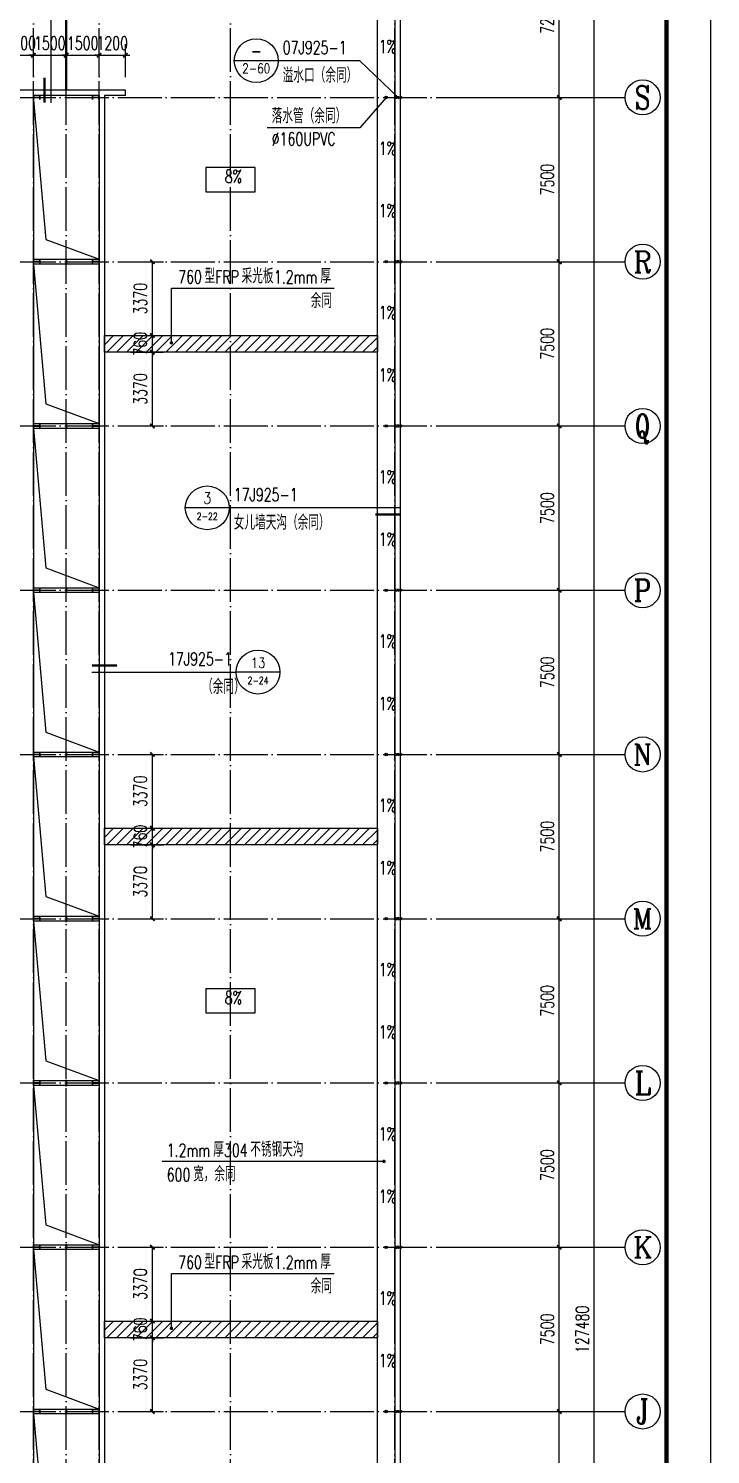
# Model space of a CAD drawing. Extents: x 14095202 to 14511487, y -1430609 to -90420.
# Drawn here: x 14475367 to 14506487, y -707833 to -642722 of the extents above; entities that cross this region are included whole.
import ezdxf
from ezdxf.enums import TextEntityAlignment as Align

# ---------------------------------------------------------------- set-up
doc = ezdxf.new("R2010")
doc.units = 0
doc.header["$LTSCALE"] = 1000
doc.header["$MEASUREMENT"] = 0
doc.linetypes.add('DASH', pattern=[0.35, 0.25, -0.1])
doc.linetypes.add('DOTE', pattern=[2.42, 2, -0.2, 0.02, -0.2])
for name, color, linetype in [('AXIS', 3, 'Continuous'), ('AXIS_TEXT', 7, 'Continuous'), ('COLUMN', 2, 'Continuous'), ('DIM_IDEN', 3, 'Continuous'), ('DIM_LEAD', 3, 'Continuous'), ('DIM_SYMB', 3, 'Continuous'), ('DOTE', 1, 'DOTE'), ('PUB_DIM', 3, 'Continuous'), ('PUB_TEXT', 7, 'Continuous'), ('TK', 4, 'Continuous'), ('WALL-PARAPET', 6, 'Continuous'), ('采光带', 4, 'Continuous'), ('雨水管', 4, 'Continuous')]:
    doc.layers.add(name, color=color, linetype=linetype)
doc.styles.add('_TCH_AXIS', font='COMPLEX', dxfattribs={"bigfont": 'GBCBIG'})
doc.styles.add('_TCH_DIM', font='SIMPLEX', dxfattribs={"bigfont": 'GBCBIG'})
doc.styles.add('_TCH_DIM_T3', font='SIMPLEX', dxfattribs={"width": 0.705882, "bigfont": 'GBCBIG'})
doc.styles.add('_TCH_LABEL', font='COMPLEX', dxfattribs={"bigfont": 'GBCBIG'})
doc.styles.add('COMPLEX', font='COMPLEX')
doc.dimstyles.new('_TCH_ARCH&&200', dxfattribs={"dimtxt": 595, "dimasz": 200, "dimexe": 500, "dimexo": 600, "dimgap": 252.5, "dimtad": 1, "dimdec": 0, "dimzin": 0, "dimdsep": 46, "dimtxsty": '_TCH_DIM_T3', "dimblk": 'ARCHTICK', "dimcen": 0.09, "dimclrt": 7, "dimazin": 2, "dimtfac": 1, "dimtdec": 0, "dimtix": 1, "dimtmove": 2, "dimatfit": 3, "dimfxl": 0, "dimtolj": 1, "dimtzin": 0, "dimarcsym": 0})

# ---------------------------------------------------------------- blocks, each defined once
blk = doc.blocks.new('A$C0FCD69EC')
at = {"layer": 'COLUMN'}
blk.add_hatch(color=256, dxfattribs=at).paths.add_polyline_path([(300, 180), (294, 180), (294, 94), (6, 94), (6, 180), (0, 180), (0, 0), (6, 0), (6, 86), (294, 86), (294, 0), (300, 0)])
blk.add_lwpolyline([(300, 0), (294, 0), (294, 86), (6, 86), (6, 0), (0, 0), (0, 180), (6, 180), (6, 94), (294, 94), (294, 180), (300, 180)], close=True, dxfattribs=at)
blk = doc.blocks.new('A$C22C4548D')
blk.add_line((0, 10), (300, 10))
blk.add_lwpolyline([(30, 20), (270, 20), (270, 0), (30, 0)], close=True)
blk = doc.blocks.new('GeYuanFrame_80008245', base_point=(20.09, 4.53))
at = {"layer": 'TK'}
blk.add_lwpolyline([(20.09, 4.53), (20.09, 598.53), (1071.09, 598.53), (1071.09, 4.53)], close=True, dxfattribs=at)
at = {"layer": 'TK', "const_width": 1}
blk.add_lwpolyline([(45.09, 588.53), (1061.09, 588.53), (1061.09, 14.53), (45.09, 14.53)], close=True, dxfattribs=at)
blk = doc.blocks.new('_AXISO')
blk.add_circle((0, 0), 0.5)
at = {"layer": 'AXIS_TEXT', "style": 'COMPLEX', "width": 1.041667}
blk.add_attdef('A', text='', height=0.56, dxfattribs=at).set_placement((-0.25, -0.28), (0.25, -0.28), align=Align.FIT)
blk = doc.blocks.new('_ArchTick')
at = {"color": 0, "linetype": 'ByBlock', "const_width": 0.4}
blk.add_lwpolyline([(-0.5, -0.5), (0.5, 0.5)], dxfattribs=at)
blk = doc.blocks.new('*D312')
at = {"layer": 'AXIS', "color": 0, "lineweight": -2}
for p, q in [((14495187, -638380), (14501687, -638380)), ((14501187, -765860), (14501187, -638380)), ((14495187, -765860), (14501687, -765860))]:
    blk.add_line(p, q, dxfattribs=at)
at = {"layer": 'Defpoints', "color": 0}
for p in [(14494587, -638380), (14501187, -638380), (14494587, -765860)]:
    blk.add_point(p, dxfattribs=at)
at = {"layer": 'AXIS', "color": 0, "lineweight": -2, "xscale": 200, "yscale": 200, "zscale": 200}
for p, rotation in [((14501187, -638380), 90), ((14501187, -765860), 270)]:
    blk.add_blockref('_ArchTick', p, dxfattribs=dict(at, rotation=rotation))
at = {"layer": 'AXIS', "color": 7, "insert": (14500637, -702120), "char_height": 595, "attachment_point": 5, "rotation": 90, "style": '_TCH_DIM_T3'}
blk.add_mtext('\\A1;127480', dxfattribs=at)
blk = doc.blocks.new('*D321')
at = {"layer": 'AXIS', "color": 0, "lineweight": -2}
for p, q in [((14495187, -705870), (14500087, -705870)), ((14499587, -713370), (14499587, -705870)), ((14495187, -713370), (14500087, -713370))]:
    blk.add_line(p, q, dxfattribs=at)
at = {"layer": 'Defpoints', "color": 0}
for p in [(14494587, -705870), (14499587, -705870), (14494587, -713370)]:
    blk.add_point(p, dxfattribs=at)
at = {"layer": 'AXIS', "color": 0, "lineweight": -2, "xscale": 200, "yscale": 200, "zscale": 200}
for p, rotation in [((14499587, -705870), 90), ((14499587, -713370), 270)]:
    blk.add_blockref('_ArchTick', p, dxfattribs=dict(at, rotation=rotation))
at = {"layer": 'AXIS', "color": 7, "insert": (14499037, -709620), "char_height": 595, "attachment_point": 5, "rotation": 90, "style": '_TCH_DIM_T3'}
blk.add_mtext('\\A1;7500', dxfattribs=at)
blk = doc.blocks.new('*D322')
at = {"layer": 'AXIS', "color": 0, "lineweight": -2}
for p, q in [((14495187, -698370), (14500087, -698370)), ((14499587, -705870), (14499587, -698370)), ((14495187, -705870), (14500087, -705870))]:
    blk.add_line(p, q, dxfattribs=at)
at = {"layer": 'Defpoints', "color": 0}
for p in [(14494587, -698370), (14499587, -698370), (14494587, -705870)]:
    blk.add_point(p, dxfattribs=at)
at = {"layer": 'AXIS', "color": 0, "lineweight": -2, "xscale": 200, "yscale": 200, "zscale": 200}
for p, rotation in [((14499587, -698370), 90), ((14499587, -705870), 270)]:
    blk.add_blockref('_ArchTick', p, dxfattribs=dict(at, rotation=rotation))
at = {"layer": 'AXIS', "color": 7, "insert": (14499037, -702120), "char_height": 595, "attachment_point": 5, "rotation": 90, "style": '_TCH_DIM_T3'}
blk.add_mtext('\\A1;7500', dxfattribs=at)
blk = doc.blocks.new('*D323')
at = {"layer": 'AXIS', "color": 0, "lineweight": -2}
for p, q in [((14495187, -690870), (14500087, -690870)), ((14499587, -698370), (14499587, -690870)), ((14495187, -698370), (14500087, -698370))]:
    blk.add_line(p, q, dxfattribs=at)
at = {"layer": 'Defpoints', "color": 0}
for p in [(14494587, -690870), (14499587, -690870), (14494587, -698370)]:
    blk.add_point(p, dxfattribs=at)
at = {"layer": 'AXIS', "color": 0, "lineweight": -2, "xscale": 200, "yscale": 200, "zscale": 200}
for p, rotation in [((14499587, -690870), 90), ((14499587, -698370), 270)]:
    blk.add_blockref('_ArchTick', p, dxfattribs=dict(at, rotation=rotation))
at = {"layer": 'AXIS', "color": 7, "insert": (14499037, -694620), "char_height": 595, "attachment_point": 5, "rotation": 90, "style": '_TCH_DIM_T3'}
blk.add_mtext('\\A1;7500', dxfattribs=at)
blk = doc.blocks.new('*D324')
at = {"layer": 'AXIS', "color": 0, "lineweight": -2}
for p, q in [((14495187, -683370), (14500087, -683370)), ((14499587, -690870), (14499587, -683370)), ((14495187, -690870), (14500087, -690870))]:
    blk.add_line(p, q, dxfattribs=at)
at = {"layer": 'Defpoints', "color": 0}
for p in [(14494587, -683370), (14499587, -683370), (14494587, -690870)]:
    blk.add_point(p, dxfattribs=at)
at = {"layer": 'AXIS', "color": 0, "lineweight": -2, "xscale": 200, "yscale": 200, "zscale": 200}
for p, rotation in [((14499587, -683370), 90), ((14499587, -690870), 270)]:
    blk.add_blockref('_ArchTick', p, dxfattribs=dict(at, rotation=rotation))
at = {"layer": 'AXIS', "color": 7, "insert": (14499037, -687120), "char_height": 595, "attachment_point": 5, "rotation": 90, "style": '_TCH_DIM_T3'}
blk.add_mtext('\\A1;7500', dxfattribs=at)
blk = doc.blocks.new('*D325')
at = {"layer": 'AXIS', "color": 0, "lineweight": -2}
for p, q in [((14495187, -675870), (14500087, -675870)), ((14499587, -683370), (14499587, -675870)), ((14495187, -683370), (14500087, -683370))]:
    blk.add_line(p, q, dxfattribs=at)
at = {"layer": 'Defpoints', "color": 0}
for p in [(14494587, -675870), (14499587, -675870), (14494587, -683370)]:
    blk.add_point(p, dxfattribs=at)
at = {"layer": 'AXIS', "color": 0, "lineweight": -2, "xscale": 200, "yscale": 200, "zscale": 200}
for p, rotation in [((14499587, -675870), 90), ((14499587, -683370), 270)]:
    blk.add_blockref('_ArchTick', p, dxfattribs=dict(at, rotation=rotation))
at = {"layer": 'AXIS', "color": 7, "insert": (14499037, -679620), "char_height": 595, "attachment_point": 5, "rotation": 90, "style": '_TCH_DIM_T3'}
blk.add_mtext('\\A1;7500', dxfattribs=at)
blk = doc.blocks.new('*D326')
at = {"layer": 'AXIS', "color": 0, "lineweight": -2}
for p, q in [((14495187, -668370), (14500087, -668370)), ((14499587, -675870), (14499587, -668370)), ((14495187, -675870), (14500087, -675870))]:
    blk.add_line(p, q, dxfattribs=at)
at = {"layer": 'Defpoints', "color": 0}
for p in [(14494587, -668370), (14499587, -668370), (14494587, -675870)]:
    blk.add_point(p, dxfattribs=at)
at = {"layer": 'AXIS', "color": 0, "lineweight": -2, "xscale": 200, "yscale": 200, "zscale": 200}
for p, rotation in [((14499587, -668370), 90), ((14499587, -675870), 270)]:
    blk.add_blockref('_ArchTick', p, dxfattribs=dict(at, rotation=rotation))
at = {"layer": 'AXIS', "color": 7, "insert": (14499037, -672120), "char_height": 595, "attachment_point": 5, "rotation": 90, "style": '_TCH_DIM_T3'}
blk.add_mtext('\\A1;7500', dxfattribs=at)
blk = doc.blocks.new('*D327')
at = {"layer": 'AXIS', "color": 0, "lineweight": -2}
for p, q in [((14495187, -660870), (14500087, -660870)), ((14499587, -668370), (14499587, -660870)), ((14495187, -668370), (14500087, -668370))]:
    blk.add_line(p, q, dxfattribs=at)
at = {"layer": 'Defpoints', "color": 0}
for p in [(14494587, -660870), (14499587, -660870), (14494587, -668370)]:
    blk.add_point(p, dxfattribs=at)
at = {"layer": 'AXIS', "color": 0, "lineweight": -2, "xscale": 200, "yscale": 200, "zscale": 200}
for p, rotation in [((14499587, -660870), 90), ((14499587, -668370), 270)]:
    blk.add_blockref('_ArchTick', p, dxfattribs=dict(at, rotation=rotation))
at = {"layer": 'AXIS', "color": 7, "insert": (14499037, -664620), "char_height": 595, "attachment_point": 5, "rotation": 90, "style": '_TCH_DIM_T3'}
blk.add_mtext('\\A1;7500', dxfattribs=at)
blk = doc.blocks.new('*D328')
at = {"layer": 'AXIS', "color": 0, "lineweight": -2}
for p, q in [((14495187, -653370), (14500087, -653370)), ((14499587, -660870), (14499587, -653370)), ((14495187, -660870), (14500087, -660870))]:
    blk.add_line(p, q, dxfattribs=at)
at = {"layer": 'Defpoints', "color": 0}
for p in [(14494587, -653370), (14499587, -653370), (14494587, -660870)]:
    blk.add_point(p, dxfattribs=at)
at = {"layer": 'AXIS', "color": 0, "lineweight": -2, "xscale": 200, "yscale": 200, "zscale": 200}
for p, rotation in [((14499587, -653370), 90), ((14499587, -660870), 270)]:
    blk.add_blockref('_ArchTick', p, dxfattribs=dict(at, rotation=rotation))
at = {"layer": 'AXIS', "color": 7, "insert": (14499037, -657120), "char_height": 595, "attachment_point": 5, "rotation": 90, "style": '_TCH_DIM_T3'}
blk.add_mtext('\\A1;7500', dxfattribs=at)
blk = doc.blocks.new('*D329')
at = {"layer": 'AXIS', "color": 0, "lineweight": -2}
for p, q in [((14495187, -645870), (14500087, -645870)), ((14499587, -653370), (14499587, -645870)), ((14495187, -653370), (14500087, -653370))]:
    blk.add_line(p, q, dxfattribs=at)
at = {"layer": 'Defpoints', "color": 0}
for p in [(14494587, -645870), (14499587, -645870), (14494587, -653370)]:
    blk.add_point(p, dxfattribs=at)
at = {"layer": 'AXIS', "color": 0, "lineweight": -2, "xscale": 200, "yscale": 200, "zscale": 200}
for p, rotation in [((14499587, -645870), 90), ((14499587, -653370), 270)]:
    blk.add_blockref('_ArchTick', p, dxfattribs=dict(at, rotation=rotation))
at = {"layer": 'AXIS', "color": 7, "insert": (14499037, -649620), "char_height": 595, "attachment_point": 5, "rotation": 90, "style": '_TCH_DIM_T3'}
blk.add_mtext('\\A1;7500', dxfattribs=at)
blk = doc.blocks.new('*D330')
at = {"layer": 'AXIS', "color": 0, "lineweight": -2}
for p, q in [((14495187, -638620), (14500087, -638620)), ((14499587, -645870), (14499587, -638620)), ((14495187, -645870), (14500087, -645870))]:
    blk.add_line(p, q, dxfattribs=at)
at = {"layer": 'Defpoints', "color": 0}
for p in [(14494587, -638620), (14499587, -638620), (14494587, -645870)]:
    blk.add_point(p, dxfattribs=at)
at = {"layer": 'AXIS', "color": 0, "lineweight": -2, "xscale": 200, "yscale": 200, "zscale": 200}
for p, rotation in [((14499587, -638620), 90), ((14499587, -645870), 270)]:
    blk.add_blockref('_ArchTick', p, dxfattribs=dict(at, rotation=rotation))
at = {"layer": 'AXIS', "color": 7, "insert": (14499037, -642245), "char_height": 595, "attachment_point": 5, "rotation": 90, "style": '_TCH_DIM_T3'}
blk.add_mtext('\\A1;7250', dxfattribs=at)
blk = doc.blocks.new('*D633')
at = {"layer": 'Defpoints', "color": 0}
for p in [(14475587, -643940), (14474387, -645540), (14475587, -645540)]:
    blk.add_point(p, dxfattribs=at)
at = {"layer": 'PUB_DIM', "color": 0, "lineweight": -2}
for p, q in [((14474387, -643940), (14474187, -643940)), ((14474387, -644940), (14474387, -643440)), ((14474387, -643940), (14475587, -643940)), ((14475587, -644940), (14475587, -643440)), ((14475587, -643940), (14475787, -643940))]:
    blk.add_line(p, q, dxfattribs=at)
at = {"layer": 'PUB_DIM', "color": 0, "lineweight": -2, "xscale": 200, "yscale": 200, "zscale": 200}
blk.add_blockref('_ArchTick', (14474387, -643940), dxfattribs=at)
at = {"layer": 'PUB_DIM', "color": 0, "lineweight": -2, "xscale": 200, "yscale": 200, "zscale": 200, "rotation": 180}
blk.add_blockref('_ArchTick', (14475587, -643940), dxfattribs=at)
at = {"layer": 'PUB_DIM', "color": 7, "insert": (14474987, -643390), "char_height": 595, "attachment_point": 5, "style": '_TCH_DIM_T3'}
blk.add_mtext('\\A1;1200', dxfattribs=at)
blk = doc.blocks.new('*D634')
at = {"layer": 'Defpoints', "color": 0}
for p in [(14477087, -643940), (14475587, -645540), (14477087, -645540)]:
    blk.add_point(p, dxfattribs=at)
at = {"layer": 'PUB_DIM', "color": 0, "lineweight": -2}
for p, q in [((14475587, -643940), (14475387, -643940)), ((14475587, -644940), (14475587, -643440)), ((14475587, -643940), (14477087, -643940)), ((14477087, -644940), (14477087, -643440)), ((14477087, -643940), (14477287, -643940))]:
    blk.add_line(p, q, dxfattribs=at)
at = {"layer": 'PUB_DIM', "color": 0, "lineweight": -2, "xscale": 200, "yscale": 200, "zscale": 200}
blk.add_blockref('_ArchTick', (14475587, -643940), dxfattribs=at)
at = {"layer": 'PUB_DIM', "color": 0, "lineweight": -2, "xscale": 200, "yscale": 200, "zscale": 200, "rotation": 180}
blk.add_blockref('_ArchTick', (14477087, -643940), dxfattribs=at)
at = {"layer": 'PUB_DIM', "color": 7, "insert": (14476337, -643390), "char_height": 595, "attachment_point": 5, "style": '_TCH_DIM_T3'}
blk.add_mtext('\\A1;1500', dxfattribs=at)
blk = doc.blocks.new('*D635')
at = {"layer": 'Defpoints', "color": 0}
for p in [(14478587, -643940), (14477087, -645540), (14478587, -645540)]:
    blk.add_point(p, dxfattribs=at)
at = {"layer": 'PUB_DIM', "color": 0, "lineweight": -2}
for p, q in [((14477087, -643940), (14476887, -643940)), ((14477087, -644940), (14477087, -643440)), ((14477087, -643940), (14478587, -643940)), ((14478587, -644940), (14478587, -643440)), ((14478587, -643940), (14478787, -643940))]:
    blk.add_line(p, q, dxfattribs=at)
at = {"layer": 'PUB_DIM', "color": 0, "lineweight": -2, "xscale": 200, "yscale": 200, "zscale": 200}
blk.add_blockref('_ArchTick', (14477087, -643940), dxfattribs=at)
at = {"layer": 'PUB_DIM', "color": 0, "lineweight": -2, "xscale": 200, "yscale": 200, "zscale": 200, "rotation": 180}
blk.add_blockref('_ArchTick', (14478587, -643940), dxfattribs=at)
at = {"layer": 'PUB_DIM', "color": 7, "insert": (14477837, -643390), "char_height": 595, "attachment_point": 5, "style": '_TCH_DIM_T3'}
blk.add_mtext('\\A1;1500', dxfattribs=at)
blk = doc.blocks.new('*D636')
at = {"layer": 'Defpoints', "color": 0}
for p in [(14479787, -643940), (14478587, -645540), (14479787, -645540)]:
    blk.add_point(p, dxfattribs=at)
at = {"layer": 'PUB_DIM', "color": 0, "lineweight": -2}
for p, q in [((14478587, -643940), (14478387, -643940)), ((14478587, -644940), (14478587, -643440)), ((14478587, -643940), (14479787, -643940)), ((14479787, -644940), (14479787, -643440)), ((14479787, -643940), (14479987, -643940))]:
    blk.add_line(p, q, dxfattribs=at)
at = {"layer": 'PUB_DIM', "color": 0, "lineweight": -2, "xscale": 200, "yscale": 200, "zscale": 200}
blk.add_blockref('_ArchTick', (14478587, -643940), dxfattribs=at)
at = {"layer": 'PUB_DIM', "color": 0, "lineweight": -2, "xscale": 200, "yscale": 200, "zscale": 200, "rotation": 180}
blk.add_blockref('_ArchTick', (14479787, -643940), dxfattribs=at)
at = {"layer": 'PUB_DIM', "color": 7, "insert": (14479187, -643390), "char_height": 595, "attachment_point": 5, "style": '_TCH_DIM_T3'}
blk.add_mtext('\\A1;1200', dxfattribs=at)
blk = doc.blocks.new('*D1050')
at = {"layer": 'Defpoints', "color": 0}
for p in [(14479419, -698370), (14481019, -698370), (14479419, -701740)]:
    blk.add_point(p, dxfattribs=at)
at = {"layer": 'PUB_DIM', "color": 0, "lineweight": -2}
for p, q in [((14480019, -698370), (14481519, -698370)), ((14481019, -701740), (14481019, -698370)), ((14480019, -701740), (14481519, -701740))]:
    blk.add_line(p, q, dxfattribs=at)
at = {"layer": 'PUB_DIM', "color": 0, "lineweight": -2, "xscale": 200, "yscale": 200, "zscale": 200}
for p, rotation in [((14481019, -698370), 90), ((14481019, -701740), 270)]:
    blk.add_blockref('_ArchTick', p, dxfattribs=dict(at, rotation=rotation))
at = {"layer": 'PUB_DIM', "color": 7, "insert": (14480469, -700055), "char_height": 595, "attachment_point": 5, "rotation": 90, "style": '_TCH_DIM_T3'}
blk.add_mtext('\\A1;3370', dxfattribs=at)
blk = doc.blocks.new('*D1051')
at = {"layer": 'Defpoints', "color": 0}
for p in [(14479419, -701740), (14481019, -701740), (14479419, -702500)]:
    blk.add_point(p, dxfattribs=at)
at = {"layer": 'PUB_DIM', "color": 0, "lineweight": -2}
for p, q in [((14480019, -701740), (14481519, -701740)), ((14481019, -701740), (14481019, -701540)), ((14481019, -702500), (14481019, -701740)), ((14480019, -702500), (14481519, -702500)), ((14481019, -702500), (14481019, -702700))]:
    blk.add_line(p, q, dxfattribs=at)
at = {"layer": 'PUB_DIM', "color": 0, "lineweight": -2, "xscale": 200, "yscale": 200, "zscale": 200}
for p, rotation in [((14481019, -701740), 270), ((14481019, -702500), 90)]:
    blk.add_blockref('_ArchTick', p, dxfattribs=dict(at, rotation=rotation))
at = {"layer": 'PUB_DIM', "color": 7, "insert": (14480469, -702120), "char_height": 595, "attachment_point": 5, "rotation": 90, "style": '_TCH_DIM_T3'}
blk.add_mtext('\\A1;760', dxfattribs=at)
blk = doc.blocks.new('*D1052')
at = {"layer": 'Defpoints', "color": 0}
for p in [(14479419, -702500), (14481019, -702500), (14479419, -705870)]:
    blk.add_point(p, dxfattribs=at)
at = {"layer": 'PUB_DIM', "color": 0, "lineweight": -2}
for p, q in [((14480019, -702500), (14481519, -702500)), ((14481019, -705870), (14481019, -702500)), ((14480019, -705870), (14481519, -705870))]:
    blk.add_line(p, q, dxfattribs=at)
at = {"layer": 'PUB_DIM', "color": 0, "lineweight": -2, "xscale": 200, "yscale": 200, "zscale": 200}
for p, rotation in [((14481019, -702500), 90), ((14481019, -705870), 270)]:
    blk.add_blockref('_ArchTick', p, dxfattribs=dict(at, rotation=rotation))
at = {"layer": 'PUB_DIM', "color": 7, "insert": (14480469, -704185), "char_height": 595, "attachment_point": 5, "rotation": 90, "style": '_TCH_DIM_T3'}
blk.add_mtext('\\A1;3370', dxfattribs=at)
blk = doc.blocks.new('*D1053')
at = {"layer": 'Defpoints', "color": 0}
for p in [(14479419, -675870), (14481019, -675870), (14479419, -679240)]:
    blk.add_point(p, dxfattribs=at)
at = {"layer": 'PUB_DIM', "color": 0, "lineweight": -2}
for p, q in [((14480019, -675870), (14481519, -675870)), ((14481019, -679240), (14481019, -675870)), ((14480019, -679240), (14481519, -679240))]:
    blk.add_line(p, q, dxfattribs=at)
at = {"layer": 'PUB_DIM', "color": 0, "lineweight": -2, "xscale": 200, "yscale": 200, "zscale": 200}
for p, rotation in [((14481019, -675870), 90), ((14481019, -679240), 270)]:
    blk.add_blockref('_ArchTick', p, dxfattribs=dict(at, rotation=rotation))
at = {"layer": 'PUB_DIM', "color": 7, "insert": (14480469, -677555), "char_height": 595, "attachment_point": 5, "rotation": 90, "style": '_TCH_DIM_T3'}
blk.add_mtext('\\A1;3370', dxfattribs=at)
blk = doc.blocks.new('*D1054')
at = {"layer": 'Defpoints', "color": 0}
for p in [(14479419, -679240), (14481019, -679240), (14479419, -680000)]:
    blk.add_point(p, dxfattribs=at)
at = {"layer": 'PUB_DIM', "color": 0, "lineweight": -2}
for p, q in [((14481019, -679240), (14481019, -679040)), ((14480019, -679240), (14481519, -679240)), ((14481019, -680000), (14481019, -679240)), ((14480019, -680000), (14481519, -680000)), ((14481019, -680000), (14481019, -680200))]:
    blk.add_line(p, q, dxfattribs=at)
at = {"layer": 'PUB_DIM', "color": 0, "lineweight": -2, "xscale": 200, "yscale": 200, "zscale": 200}
for p, rotation in [((14481019, -679240), 270), ((14481019, -680000), 90)]:
    blk.add_blockref('_ArchTick', p, dxfattribs=dict(at, rotation=rotation))
at = {"layer": 'PUB_DIM', "color": 7, "insert": (14480469, -679620), "char_height": 595, "attachment_point": 5, "rotation": 90, "style": '_TCH_DIM_T3'}
blk.add_mtext('\\A1;760', dxfattribs=at)
blk = doc.blocks.new('*D1055')
at = {"layer": 'Defpoints', "color": 0}
for p in [(14479419, -680000), (14481019, -680000), (14479419, -683370)]:
    blk.add_point(p, dxfattribs=at)
at = {"layer": 'PUB_DIM', "color": 0, "lineweight": -2}
for p, q in [((14480019, -680000), (14481519, -680000)), ((14481019, -683370), (14481019, -680000)), ((14480019, -683370), (14481519, -683370))]:
    blk.add_line(p, q, dxfattribs=at)
at = {"layer": 'PUB_DIM', "color": 0, "lineweight": -2, "xscale": 200, "yscale": 200, "zscale": 200}
for p, rotation in [((14481019, -680000), 90), ((14481019, -683370), 270)]:
    blk.add_blockref('_ArchTick', p, dxfattribs=dict(at, rotation=rotation))
at = {"layer": 'PUB_DIM', "color": 7, "insert": (14480469, -681685), "char_height": 595, "attachment_point": 5, "rotation": 90, "style": '_TCH_DIM_T3'}
blk.add_mtext('\\A1;3370', dxfattribs=at)
blk = doc.blocks.new('*D1056')
at = {"layer": 'Defpoints', "color": 0}
for p in [(14479419, -653370), (14481019, -653370), (14479419, -656740)]:
    blk.add_point(p, dxfattribs=at)
at = {"layer": 'PUB_DIM', "color": 0, "lineweight": -2}
for p, q in [((14480019, -653370), (14481519, -653370)), ((14481019, -656740), (14481019, -653370)), ((14480019, -656740), (14481519, -656740))]:
    blk.add_line(p, q, dxfattribs=at)
at = {"layer": 'PUB_DIM', "color": 0, "lineweight": -2, "xscale": 200, "yscale": 200, "zscale": 200}
for p, rotation in [((14481019, -653370), 90), ((14481019, -656740), 270)]:
    blk.add_blockref('_ArchTick', p, dxfattribs=dict(at, rotation=rotation))
at = {"layer": 'PUB_DIM', "color": 7, "insert": (14480469, -655055), "char_height": 595, "attachment_point": 5, "rotation": 90, "style": '_TCH_DIM_T3'}
blk.add_mtext('\\A1;3370', dxfattribs=at)
blk = doc.blocks.new('*D1057')
at = {"layer": 'Defpoints', "color": 0}
for p in [(14479419, -656740), (14481019, -656740), (14479419, -657500)]:
    blk.add_point(p, dxfattribs=at)
at = {"layer": 'PUB_DIM', "color": 0, "lineweight": -2}
for p, q in [((14480019, -656740), (14481519, -656740)), ((14481019, -656740), (14481019, -656540)), ((14481019, -657500), (14481019, -656740)), ((14480019, -657500), (14481519, -657500)), ((14481019, -657500), (14481019, -657700))]:
    blk.add_line(p, q, dxfattribs=at)
at = {"layer": 'PUB_DIM', "color": 0, "lineweight": -2, "xscale": 200, "yscale": 200, "zscale": 200}
for p, rotation in [((14481019, -656740), 270), ((14481019, -657500), 90)]:
    blk.add_blockref('_ArchTick', p, dxfattribs=dict(at, rotation=rotation))
at = {"layer": 'PUB_DIM', "color": 7, "insert": (14480469, -657120), "char_height": 595, "attachment_point": 5, "rotation": 90, "style": '_TCH_DIM_T3'}
blk.add_mtext('\\A1;760', dxfattribs=at)
blk = doc.blocks.new('*D1058')
at = {"layer": 'Defpoints', "color": 0}
for p in [(14479419, -657500), (14481019, -657500), (14479419, -660870)]:
    blk.add_point(p, dxfattribs=at)
at = {"layer": 'PUB_DIM', "color": 0, "lineweight": -2}
for p, q in [((14480019, -657500), (14481519, -657500)), ((14481019, -660870), (14481019, -657500)), ((14480019, -660870), (14481519, -660870))]:
    blk.add_line(p, q, dxfattribs=at)
at = {"layer": 'PUB_DIM', "color": 0, "lineweight": -2, "xscale": 200, "yscale": 200, "zscale": 200}
for p, rotation in [((14481019, -657500), 90), ((14481019, -660870), 270)]:
    blk.add_blockref('_ArchTick', p, dxfattribs=dict(at, rotation=rotation))
at = {"layer": 'PUB_DIM', "color": 7, "insert": (14480469, -659185), "char_height": 595, "attachment_point": 5, "rotation": 90, "style": '_TCH_DIM_T3'}
blk.add_mtext('\\A1;3370', dxfattribs=at)

msp = doc.modelspace()

# ---------------------------------------------------------------- hatches: boundary and pattern name
at = {"layer": '采光带'}
h = msp.add_hatch(dxfattribs=at)
h.set_pattern_fill('ANSI31', color=250, scale=200, angle=-90, style=0)
h.set_pattern_definition([(225, (14258291.43, 8389478.5), (-224.506403, 224.506403), [])])
h.paths.add_polyline_path([(14491286.9, -657500.3), (14478826.9, -657500.3), (14478826.9, -656740.3), (14491286.9, -656740.3)])
h = msp.add_hatch(dxfattribs=at)
h.set_pattern_fill('ANSI31', color=250, scale=200, angle=-90, style=0)
h.set_pattern_definition([(225, (14258291.43, 8366978.5), (-224.506403, 224.506403), [])])
h.paths.add_polyline_path([(14491286.9, -680000.3), (14478826.9, -680000.3), (14478826.9, -679240.3), (14491286.9, -679240.3)])
h = msp.add_hatch(dxfattribs=at)
h.set_pattern_fill('ANSI31', color=250, scale=200, angle=-90, style=0)
h.set_pattern_definition([(225, (14258291.43, 8344478.5), (-224.506403, 224.506403), [])])
h.paths.add_polyline_path([(14491286.9, -702500.3), (14478826.9, -702500.3), (14478826.9, -701740.3), (14491286.9, -701740.3)])

# ---------------------------------------------------------------- linework, layer by layer
at = {"ltscale": 0.5}
msp.add_line((14491286.9, -765620.3), (14491286.9, -638620.3), dxfattribs=at)
for points in [[(14401846.9, -638380.3), (14492326.9, -638380.3), (14492326.9, -765860.3), (14401846.9, -765860.3)], [(14402086.9, -638620.3), (14492086.9, -638620.3), (14492086.9, -765620.3), (14402086.9, -765620.3)], [(14485715.4, -650174.3), (14485715.4, -649066.4), (14483458.3, -649066.4), (14483458.3, -650174.3)], [(14478586.9, -653480.3), (14475586.9, -653480.3), (14475586.9, -653260.3), (14478586.9, -653260.3)], [(14478586.9, -660980.3), (14475586.9, -660980.3), (14475586.9, -660760.3), (14478586.9, -660760.3)], [(14478586.9, -668480.3), (14475586.9, -668480.3), (14475586.9, -668260.3), (14478586.9, -668260.3)], [(14478586.9, -675980.3), (14475586.9, -675980.3), (14475586.9, -675760.3), (14478586.9, -675760.3)], [(14478586.9, -683480.3), (14475586.9, -683480.3), (14475586.9, -683260.3), (14478586.9, -683260.3)], [(14485715.4, -687674.3), (14485715.4, -686566.4), (14483458.3, -686566.4), (14483458.3, -687674.3)], [(14478586.9, -690980.3), (14475586.9, -690980.3), (14475586.9, -690760.3), (14478586.9, -690760.3)], [(14478586.9, -698480.3), (14475586.9, -698480.3), (14475586.9, -698260.3), (14478586.9, -698260.3)], [(14478586.9, -705980.3), (14475586.9, -705980.3), (14475586.9, -705760.3), (14478586.9, -705760.3)]]:
    msp.add_lwpolyline(points, close=True)
at = {"ltscale": 0.5, "const_width": 100}
msp.add_lwpolyline([(14477086.9, -645540.3), (14477086.9, -638620.3)], dxfattribs=at)
at = {"linetype": 'DASH', "ltscale": 0.3}
for points in [[(14492086.9, -645920.3), (14492086.9, -645820.3), (14492386.9, -645820.3), (14492386.9, -645920.3)], [(14492086.9, -653420.3), (14492086.9, -653320.3), (14492386.9, -653320.3), (14492386.9, -653420.3)], [(14492086.9, -660920.3), (14492086.9, -660820.3), (14492386.9, -660820.3), (14492386.9, -660920.3)], [(14492086.9, -668420.3), (14492086.9, -668320.3), (14492386.9, -668320.3), (14492386.9, -668420.3)], [(14492086.9, -675920.3), (14492086.9, -675820.3), (14492386.9, -675820.3), (14492386.9, -675920.3)], [(14492086.9, -683420.3), (14492086.9, -683320.3), (14492386.9, -683320.3), (14492386.9, -683420.3)], [(14492086.9, -690920.3), (14492086.9, -690820.3), (14492386.9, -690820.3), (14492386.9, -690920.3)], [(14492086.9, -698420.3), (14492086.9, -698320.3), (14492386.9, -698320.3), (14492386.9, -698420.3)], [(14492086.9, -705920.3), (14492086.9, -705820.3), (14492386.9, -705820.3), (14492386.9, -705920.3)]]:
    msp.add_lwpolyline(points, close=True, dxfattribs=at)
for points in [[(14475586.9, -645980.3), (14476157.5, -652354.4), (14478586.9, -653260.3)], [(14475586.9, -653480.3), (14476157.5, -659854.4), (14478586.9, -660760.3)], [(14475586.9, -660980.3), (14476157.5, -667354.4), (14478586.9, -668260.3)], [(14475586.9, -668480.3), (14476157.5, -674854.4), (14478586.9, -675760.3)], [(14475586.9, -675980.3), (14476157.5, -682354.4), (14478586.9, -683260.3)], [(14475586.9, -683480.3), (14476157.5, -689854.4), (14478586.9, -690760.3)], [(14475586.9, -690980.3), (14476157.5, -697354.4), (14478586.9, -698260.3)], [(14475586.9, -698480.3), (14476157.5, -704854.4), (14478586.9, -705760.3)], [(14475586.9, -705980.3), (14476157.5, -712354.4), (14478586.9, -713260.3)]]:
    msp.add_lwpolyline(points)
at = {"layer": 'AXIS'}
for p, q in [((14494586.9, -645870.3), (14502586.9, -645870.3)), ((14494586.9, -653370.3), (14502586.9, -653370.3)), ((14494586.9, -660870.3), (14502586.9, -660870.3)), ((14494586.9, -668370.3), (14502586.9, -668370.3)), ((14494586.9, -675870.3), (14502586.9, -675870.3)), ((14494586.9, -683370.3), (14502586.9, -683370.3)), ((14494586.9, -690870.3), (14502586.9, -690870.3)), ((14494586.9, -698370.3), (14502586.9, -698370.3)), ((14494586.9, -705870.3), (14502586.9, -705870.3))]:
    msp.add_line(p, q, dxfattribs=at)
at = {"layer": 'DIM_IDEN'}
for p, q in [((14476395.1, -646110.3), (14476395.1, -641429.4)), ((14484522.3, -664608.6), (14482522.3, -664608.6)), ((14488776.9, -664608.6), (14484522.3, -664608.6)), ((14492326.9, -664608.6), (14488776.9, -664608.6)), ((14478256.9, -672108.6), (14480586.9, -672108.6)), ((14480586.9, -672108.6), (14484841.4, -672108.6)), ((14486841.4, -672108.6), (14484841.4, -672108.6))]:
    msp.add_line(p, q, dxfattribs=at)
at = {"layer": 'DIM_IDEN', "color": 0}
for p, q in [((14486757, -644191.4), (14484757, -644191.4)), ((14490486.9, -644191.4), (14486757, -644191.4)), ((14492236.9, -645870.3), (14490486.9, -644191.4))]:
    msp.add_line(p, q, dxfattribs=at)
at = {"layer": 'DIM_IDEN', "const_width": 100}
for points in [[(14476095.1, -646110.3), (14476095.1, -644970.3)], [(14492326.9, -664908.6), (14491186.9, -664908.6)], [(14478256.9, -671808.6), (14479396.9, -671808.6)]]:
    msp.add_lwpolyline(points, dxfattribs=at)
at = {"layer": 'DIM_IDEN', "color": 0}
for centre, radius in [((14485757, -644191.4), 1000), ((14492236.9, -645870.3), 0)]:
    msp.add_circle(centre, radius, dxfattribs=at)
at = {"layer": 'DIM_IDEN'}
for centre in [(14483522.3, -664608.6), (14485841.4, -672108.6)]:
    msp.add_circle(centre, 1000, dxfattribs=at)
at = {"layer": 'DIM_LEAD', "color": 0}
for p, q in [((14491686.9, -645870.3), (14490486.9, -647256.7)), ((14490486.9, -647256.7), (14486254, -647256.7))]:
    msp.add_line(p, q, dxfattribs=at)
at = {"layer": 'DIM_LEAD'}
for p, q in [((14481886.9, -657070.3), (14481886.9, -654570.3)), ((14481886.9, -654570.3), (14489310.3, -654570.3)), ((14488886.9, -694448.6), (14481463.4, -694448.6)), ((14491586.9, -694448.6), (14488886.9, -694448.6)), ((14481886.9, -702070.3), (14481886.9, -699570.3)), ((14481886.9, -699570.3), (14489310.3, -699570.3))]:
    msp.add_line(p, q, dxfattribs=at)
at = {"layer": 'DIM_LEAD', "const_width": 80}
for points in [[(14481886.9, -657110.3, 1), (14481886.9, -657030.3, 1)], [(14491626.9, -694448.6, 1), (14491546.9, -694448.6, 1)], [(14481886.9, -702110.3, 1), (14481886.9, -702030.3, 1)]]:
    msp.add_lwpolyline(points, format="xyb", close=True, dxfattribs=at)
at = {"layer": 'DIM_SYMB'}
for points in [[(14491686.9, -644052.8, 0, 0, 0), (14491686.9, -644967.7, 160, 0, 0), (14491686.9, -645567.7, 0, 0, 0)], [(14491686.9, -647687.9, 0, 0, 0), (14491686.9, -646773, 160, 0, 0), (14491686.9, -646173, 0, 0, 0)], [(14491686.9, -651552.8, 0, 0, 0), (14491686.9, -652467.7, 160, 0, 0), (14491686.9, -653067.7, 0, 0, 0)], [(14491686.9, -655187.9, 0, 0, 0), (14491686.9, -654273, 160, 0, 0), (14491686.9, -653673, 0, 0, 0)], [(14491686.9, -659052.8, 0, 0, 0), (14491686.9, -659967.7, 160, 0, 0), (14491686.9, -660567.7, 0, 0, 0)], [(14491686.9, -662687.9, 0, 0, 0), (14491686.9, -661773, 160, 0, 0), (14491686.9, -661173, 0, 0, 0)], [(14491686.9, -666552.8, 0, 0, 0), (14491686.9, -667467.7, 160, 0, 0), (14491686.9, -668067.7, 0, 0, 0)], [(14491686.9, -670187.9, 0, 0, 0), (14491686.9, -669273, 160, 0, 0), (14491686.9, -668673, 0, 0, 0)], [(14491686.9, -674052.8, 0, 0, 0), (14491686.9, -674967.7, 160, 0, 0), (14491686.9, -675567.7, 0, 0, 0)], [(14491686.9, -677687.9, 0, 0, 0), (14491686.9, -676773, 160, 0, 0), (14491686.9, -676173, 0, 0, 0)], [(14491686.9, -681552.8, 0, 0, 0), (14491686.9, -682467.7, 160, 0, 0), (14491686.9, -683067.7, 0, 0, 0)], [(14491686.9, -685187.9, 0, 0, 0), (14491686.9, -684273, 160, 0, 0), (14491686.9, -683673, 0, 0, 0)], [(14491686.9, -689052.8, 0, 0, 0), (14491686.9, -689967.7, 160, 0, 0), (14491686.9, -690567.7, 0, 0, 0)], [(14491686.9, -692687.9, 0, 0, 0), (14491686.9, -691773, 160, 0, 0), (14491686.9, -691173, 0, 0, 0)], [(14491686.9, -696552.8, 0, 0, 0), (14491686.9, -697467.7, 160, 0, 0), (14491686.9, -698067.7, 0, 0, 0)], [(14491686.9, -700187.9, 0, 0, 0), (14491686.9, -699273, 160, 0, 0), (14491686.9, -698673, 0, 0, 0)], [(14491686.9, -704052.8, 0, 0, 0), (14491686.9, -704967.7, 160, 0, 0), (14491686.9, -705567.7, 0, 0, 0)], [(14491686.9, -707687.9, 0, 0, 0), (14491686.9, -706773, 160, 0, 0), (14491686.9, -706173, 0, 0, 0)]]:
    msp.add_lwpolyline(points, format="xyseb", dxfattribs=at)
at = {"layer": 'DOTE'}
for p, q in [((14475586.9, -768120.3), (14475586.9, -636120.3)), ((14477086.9, -768120.3), (14477086.9, -636120.3)), ((14478586.9, -768120.3), (14478586.9, -636120.3)), ((14484586.9, -768120.3), (14484586.9, -636120.3)), ((14492086.9, -768120.3), (14492086.9, -636120.3)), ((14399586.9, -645870.3), (14494586.9, -645870.3)), ((14399586.9, -653370.3), (14494586.9, -653370.3)), ((14399586.9, -660870.3), (14494586.9, -660870.3)), ((14399586.9, -668370.3), (14494586.9, -668370.3)), ((14399586.9, -675870.3), (14494586.9, -675870.3)), ((14399586.9, -683370.3), (14494586.9, -683370.3)), ((14399586.9, -690870.3), (14494586.9, -690870.3)), ((14399586.9, -698370.3), (14494586.9, -698370.3)), ((14399586.9, -705870.3), (14494586.9, -705870.3))]:
    msp.add_line(p, q, dxfattribs=at)
at = {"layer": 'PUB_DIM'}
for points in [[(14483964.5, -649983.1, 0, 0, 0), (14484839.5, -649983.1, 160, 0, 0), (14485439.5, -649983.1, 0, 0, 0)], [(14483964.5, -687483.1, 0, 0, 0), (14484839.5, -687483.1, 160, 0, 0), (14485439.5, -687483.1, 0, 0, 0)]]:
    msp.add_lwpolyline(points, format="xyseb", dxfattribs=at)
at = {"layer": 'WALL-PARAPET'}
for p, q in [((14475586.9, -645540.3), (14474386.9, -645540.3)), ((14478586.9, -645540.3), (14475586.9, -645540.3)), ((14475586.9, -645780.3), (14475586.9, -758460.3)), ((14478586.9, -645780.3), (14475586.9, -645780.3)), ((14479786.9, -645540.3), (14478586.9, -645540.3)), ((14478586.9, -645780.3), (14478586.9, -758460.3)), ((14478826.9, -645780.3), (14478826.9, -758460.3)), ((14479786.9, -645780.3), (14478826.9, -645780.3)), ((14479786.9, -645780.3), (14479786.9, -645540.3))]:
    msp.add_line(p, q, dxfattribs=at)
at = {"layer": '采光带', "color": 4}
for points in [[(14491286.9, -657500.3), (14478826.9, -657500.3), (14478826.9, -656740.3), (14491286.9, -656740.3)], [(14491286.9, -680000.3), (14478826.9, -680000.3), (14478826.9, -679240.3), (14491286.9, -679240.3)], [(14491286.9, -702500.3), (14478826.9, -702500.3), (14478826.9, -701740.3), (14491286.9, -701740.3)]]:
    msp.add_lwpolyline(points, close=True, dxfattribs=at)
at = {"layer": '雨水管'}
for centre in [(14491686.9, -645870.3), (14491686.9, -653370.3), (14491686.9, -660870.3), (14491686.9, -668370.3), (14491686.9, -675870.3), (14491686.9, -683370.3), (14491686.9, -690870.3), (14491686.9, -698370.3), (14491686.9, -705870.3)]:
    msp.add_circle(centre, 55, dxfattribs=at)

# ---------------------------------------------------------------- block references
at = {"xscale": 200, "yscale": 200, "zscale": 200, "rotation": 270}
msp.add_blockref('GeYuanFrame_80008245', (14387686.9, -602520.3), dxfattribs=at)
at = {"rotation": 90}
for p in [(14477096.9, -653524.4), (14477096.9, -661024.4), (14477096.9, -668524.4), (14477096.9, -676024.4), (14477096.9, -683524.4), (14477096.9, -691024.4), (14477096.9, -698524.4), (14477096.9, -706024.4)]:
    msp.add_blockref('A$C22C4548D', p, dxfattribs=at)
at = {"layer": 'AXIS'}
ref = msp.add_blockref('_AXISO', (14503386.9, -645870.3), dxfattribs=dict(at, xscale=1600, yscale=1600, zscale=1600))
ref.add_attrib('A', 'S', dxfattribs={"layer": 'AXIS_TEXT', "ltscale": 0.5, "height": 1065, "style": '_TCH_AXIS'}).set_placement((14503031.8, -646402.9), (14503741.9, -646402.9), align=Align.FIT)
ref = msp.add_blockref('_AXISO', (14503386.9, -653370.3), dxfattribs=dict(at, xscale=1600, yscale=1600, zscale=1600))
ref.add_attrib('A', 'R', dxfattribs={"layer": 'AXIS_TEXT', "ltscale": 0.5, "height": 971.8, "style": '_TCH_AXIS'}).set_placement((14502970.3, -653856.3), (14503803.4, -653856.3), align=Align.FIT)
ref = msp.add_blockref('_AXISO', (14503386.9, -660870.3), dxfattribs=dict(at, xscale=1600, yscale=1600, zscale=1600))
ref.add_attrib('A', 'Q', dxfattribs={"layer": 'AXIS_TEXT', "ltscale": 0.5, "height": 1090.1, "style": '_TCH_AXIS', "width": 0.807692}).set_placement((14503051.4, -661415.4), (14503722.3, -661415.4), align=Align.FIT)
ref = msp.add_blockref('_AXISO', (14503386.9, -668370.3), dxfattribs=dict(at, xscale=1600, yscale=1600, zscale=1600))
ref.add_attrib('A', 'P', dxfattribs={"layer": 'AXIS_TEXT', "ltscale": 0.5, "height": 994.9, "style": '_TCH_AXIS'}).set_placement((14502984.2, -668867.8), (14503789.5, -668867.8), align=Align.FIT)
ref = msp.add_blockref('_AXISO', (14503386.9, -675870.3), dxfattribs=dict(at, xscale=1600, yscale=1600, zscale=1600))
ref.add_attrib('A', 'N', dxfattribs={"layer": 'AXIS_TEXT', "ltscale": 0.5, "height": 949.2, "style": '_TCH_AXIS'}).set_placement((14502957.5, -676344.9), (14503816.2, -676344.9), align=Align.FIT)
ref = msp.add_blockref('_AXISO', (14503386.9, -683370.3), dxfattribs=dict(at, xscale=1600, yscale=1600, zscale=1600))
ref.add_attrib('A', 'M', dxfattribs={"layer": 'AXIS_TEXT', "ltscale": 0.5, "height": 905.1, "style": '_TCH_AXIS'}).set_placement((14502934.3, -683822.9), (14503839.4, -683822.9), align=Align.FIT)
ref = msp.add_blockref('_AXISO', (14503386.9, -690870.3), dxfattribs=dict(at, xscale=1600, yscale=1600, zscale=1600))
ref.add_attrib('A', 'L', dxfattribs={"layer": 'AXIS_TEXT', "ltscale": 0.5, "height": 1041.6, "style": '_TCH_AXIS'}).set_placement((14503014.9, -691391.1), (14503758.8, -691391.1), align=Align.FIT)
ref = msp.add_blockref('_AXISO', (14503386.9, -698370.3), dxfattribs=dict(at, xscale=1600, yscale=1600, zscale=1600))
ref.add_attrib('A', 'K', dxfattribs={"layer": 'AXIS_TEXT', "ltscale": 0.5, "height": 949.2, "style": '_TCH_AXIS'}).set_placement((14502957.5, -698844.9), (14503816.2, -698844.9), align=Align.FIT)
ref = msp.add_blockref('_AXISO', (14503386.9, -705870.3), dxfattribs=dict(at, xscale=1600, yscale=1600, zscale=1600))
ref.add_attrib('A', 'J', dxfattribs={"layer": 'AXIS_TEXT', "ltscale": 0.5, "height": 1133.9, "style": '_TCH_AXIS'}).set_placement((14503089.9, -706437.3), (14503683.8, -706437.3), align=Align.FIT)
at = {"layer": 'COLUMN', "rotation": 180}
for p in [(14475886.9, -645780.3), (14478586.9, -645780.3)]:
    msp.add_blockref('A$C0FCD69EC', p, dxfattribs=at)
at = {"layer": 'COLUMN', "xscale": -1}
for p in [(14475886.9, -653460.3), (14478586.9, -653460.3), (14475886.9, -660960.3), (14478586.9, -660960.3), (14475886.9, -668460.3), (14478586.9, -668460.3), (14475886.9, -675960.3), (14478586.9, -675960.3), (14475886.9, -683460.3), (14478586.9, -683460.3), (14475886.9, -690960.3), (14478586.9, -690960.3), (14475886.9, -698460.3), (14478586.9, -698460.3), (14475886.9, -705960.3), (14478586.9, -705960.3)]:
    msp.add_blockref('A$C0FCD69EC', p, dxfattribs=at)

# ---------------------------------------------------------------- texts
at = {"layer": 'PUB_TEXT', "color": 0, "style": '_TCH_LABEL', "width": 0.705882}
msp.add_text('07J925-1', height=595, dxfattribs=at).set_placement((14486967, -643888.8))
at = {"layer": 'PUB_TEXT', "width": 0.705882}
for s, style, p in [('1%%%', '_TCH_DIM', (14491346.9, -643842.8)), ('%%c160UPVC', '_TCH_DIM', (14486464, -648061.7)), ('1%%%', '_TCH_DIM', (14491346.9, -648492.9)), ('8%', '_TCH_DIM', (14484322, -649773.1)), ('1%%%', '_TCH_DIM', (14491346.9, -651342.8)), ('760', '_TCH_DIM', (14482197.3, -654360.3)), ('FRP', '_TCH_DIM', (14483888.8, -654360.3)), ('1.2mm', '_TCH_DIM', (14486563.3, -654360.3)), ('1%%%', '_TCH_DIM', (14491346.9, -655992.9)), ('1%%%', '_TCH_DIM', (14491346.9, -658842.8)), ('1%%%', '_TCH_DIM', (14491346.9, -663492.9)), ('17J925-1', '_TCH_LABEL', (14484732.3, -664306)), ('1%%%', '_TCH_DIM', (14491346.9, -666342.8)), ('1%%%', '_TCH_DIM', (14491346.9, -670992.9)), ('17J925-1', '_TCH_LABEL', (14481731.4, -671806)), ('1%%%', '_TCH_DIM', (14491346.9, -673842.8)), ('1%%%', '_TCH_DIM', (14491346.9, -678492.9)), ('1%%%', '_TCH_DIM', (14491346.9, -681342.8)), ('1%%%', '_TCH_DIM', (14491346.9, -685992.9)), ('8%', '_TCH_DIM', (14484322, -687273.1)), ('1%%%', '_TCH_DIM', (14491346.9, -688842.8)), ('1%%%', '_TCH_DIM', (14491346.9, -693492.9)), ('1.2mm', '_TCH_DIM', (14481673.4, -694238.6)), ('304', '_TCH_DIM', (14484284.9, -694238.6)), ('600', '_TCH_DIM', (14481673.4, -695358.6)), ('1%%%', '_TCH_DIM', (14491346.9, -696342.8)), ('760', '_TCH_DIM', (14482197.3, -699360.3)), ('FRP', '_TCH_DIM', (14483888.8, -699360.3)), ('1.2mm', '_TCH_DIM', (14486563.3, -699360.3)), ('1%%%', '_TCH_DIM', (14491346.9, -700992.9)), ('1%%%', '_TCH_DIM', (14491346.9, -703842.8))]:
    msp.add_text(s, height=595, dxfattribs=dict(at, style=style)).set_placement(p)
at = {"layer": 'PUB_TEXT', "color": 0, "style": '_TCH_LABEL'}
for s, height, width, p, p2 in [('-', 689.3, 1.199813, (14485502, -644080.3), (14486012.1, -644080.3)), ('2-60', 437.09, 1.083598, (14485117.6, -644761.2), (14486396.4, -644761.2))]:
    msp.add_text(s, height=height, dxfattribs=dict(at, width=width)).set_placement(p, p2, align=Align.FIT)
msp.add_text('溢水口（余同）', height=675.18, dxfattribs=at).set_placement((14486967, -645192.8))
at = {"layer": 'PUB_TEXT'}
for s, height, style, p in [('落水管（余同）', 675.18, '_TCH_DIM', (14486464, -647046.7)), ('型', 675.2, '_TCH_DIM', (14483397.3, -654360.3)), ('采光板', 675.18, '_TCH_DIM', (14485088.8, -654360.3)), ('厚', 675.2, '_TCH_DIM', (14488683.3, -654360.3)), ('余同', 675.18, '_TCH_DIM', (14488243.9, -655480.3)), ('女儿墙天沟（余同）', 675.18, '_TCH_LABEL', (14484732.3, -665610)), ('（余同）', 675.18, '_TCH_LABEL', (14483287.8, -673110)), ('厚', 675.2, '_TCH_DIM', (14483793.4, -694238.6)), ('不锈钢天沟', 675.18, '_TCH_DIM', (14485484.9, -694238.6)), ('宽，余同', 675.18, '_TCH_DIM', (14482873.4, -695358.6)), ('型', 675.2, '_TCH_DIM', (14483397.3, -699360.3)), ('采光板', 675.18, '_TCH_DIM', (14485088.8, -699360.3)), ('厚', 675.2, '_TCH_DIM', (14488683.3, -699360.3)), ('余同', 675.18, '_TCH_DIM', (14488243.9, -700480.3))]:
    msp.add_text(s, height=height, dxfattribs=dict(at, style=style)).set_placement(p)
at = {"layer": 'PUB_TEXT', "style": '_TCH_LABEL'}
for s, height, width, p, p2 in [('3', 517.6, 1.35729, (14483333, -664422.8), (14483711.6, -664422.8)), ('2-22', 325.41, 1.102933, (14483040.8, -665154.4), (14484003.9, -665154.4)), ('13', 454.21, 1.247935, (14485509.1, -671913), (14486173.6, -671913)), ('2-24', 325.41, 1.087177, (14485359.8, -672654.4), (14486322.9, -672654.4))]:
    msp.add_text(s, height=height, dxfattribs=dict(at, width=width)).set_placement(p, p2, align=Align.FIT)

# ---------------------------------------------------------------- dimensions: what is measured, and where the dimension line sits
at = {"layer": 'AXIS'}
for p1, p2, distance, text, picture, middle in [((14494586.9, -765860.3), (14494586.9, -638380.3), -6600, '127480', '*D312', (14500636.9, -702120.3)), ((14494586.9, -645870.3), (14494586.9, -638620.3), -5000, '7250', '*D330', (14499036.9, -642245.3)), ((14494586.9, -653370.3), (14494586.9, -645870.3), -5000, '7500', '*D329', (14499036.9, -649620.3)), ((14494586.9, -660870.3), (14494586.9, -653370.3), -5000, '7500', '*D328', (14499036.9, -657120.3)), ((14494586.9, -668370.3), (14494586.9, -660870.3), -5000, '7500', '*D327', (14499036.9, -664620.3)), ((14494586.9, -675870.3), (14494586.9, -668370.3), -5000, '7500', '*D326', (14499036.9, -672120.3)), ((14494586.9, -683370.3), (14494586.9, -675870.3), -5000, '7500', '*D325', (14499036.9, -679620.3)), ((14494586.9, -690870.3), (14494586.9, -683370.3), -5000, '7500', '*D324', (14499036.9, -687120.3)), ((14494586.9, -698370.3), (14494586.9, -690870.3), -5000, '7500', '*D323', (14499036.9, -694620.3)), ((14494586.9, -705870.3), (14494586.9, -698370.3), -5000, '7500', '*D322', (14499036.9, -702120.3)), ((14494586.9, -713370.3), (14494586.9, -705870.3), -5000, '7500', '*D321', (14499036.9, -709620.3))]:
    dim = msp.add_aligned_dim(p1=p1, p2=p2, distance=distance, text=text, dimstyle='_TCH_ARCH&&200', dxfattribs=at)
    dim.commit()
    dim.dimension.update_dxf_attribs({"geometry": picture, "text_midpoint": middle})
at = {"layer": 'PUB_DIM'}
for p1, p2, distance, text, picture, middle in [((14474386.9, -645540.3), (14475586.9, -645540.3), 1600, '1200', '*D633', (14474986.9, -643390.3)), ((14475586.9, -645540.3), (14477086.9, -645540.3), 1600, '1500', '*D634', (14476336.9, -643390.3)), ((14477086.9, -645540.3), (14478586.9, -645540.3), 1600, '1500', '*D635', (14477836.9, -643390.3)), ((14478586.9, -645540.3), (14479786.9, -645540.3), 1600, '1200', '*D636', (14479186.9, -643390.3)), ((14479419.3, -656740.3), (14479419.3, -653370.3), -1600, '3370', '*D1056', (14480469.3, -655055.3)), ((14479419.3, -657500.3), (14479419.3, -656740.3), -1600, '760', '*D1057', (14480469.3, -657120.3)), ((14479419.3, -660870.3), (14479419.3, -657500.3), -1600, '3370', '*D1058', (14480469.3, -659185.3)), ((14479419.3, -679240.3), (14479419.3, -675870.3), -1600, '3370', '*D1053', (14480469.3, -677555.3)), ((14479419.3, -680000.3), (14479419.3, -679240.3), -1600, '760', '*D1054', (14480469.3, -679620.3)), ((14479419.3, -683370.3), (14479419.3, -680000.3), -1600, '3370', '*D1055', (14480469.3, -681685.3)), ((14479419.3, -701740.3), (14479419.3, -698370.3), -1600, '3370', '*D1050', (14480469.3, -700055.3)), ((14479419.3, -702500.3), (14479419.3, -701740.3), -1600, '760', '*D1051', (14480469.3, -702120.3)), ((14479419.3, -705870.3), (14479419.3, -702500.3), -1600, '3370', '*D1052', (14480469.3, -704185.3))]:
    dim = msp.add_aligned_dim(p1=p1, p2=p2, distance=distance, text=text, dimstyle='_TCH_ARCH&&200', dxfattribs=at)
    dim.commit()
    dim.dimension.update_dxf_attribs({"geometry": picture, "text_midpoint": middle})

doc.saveas('drawing.dxf')
